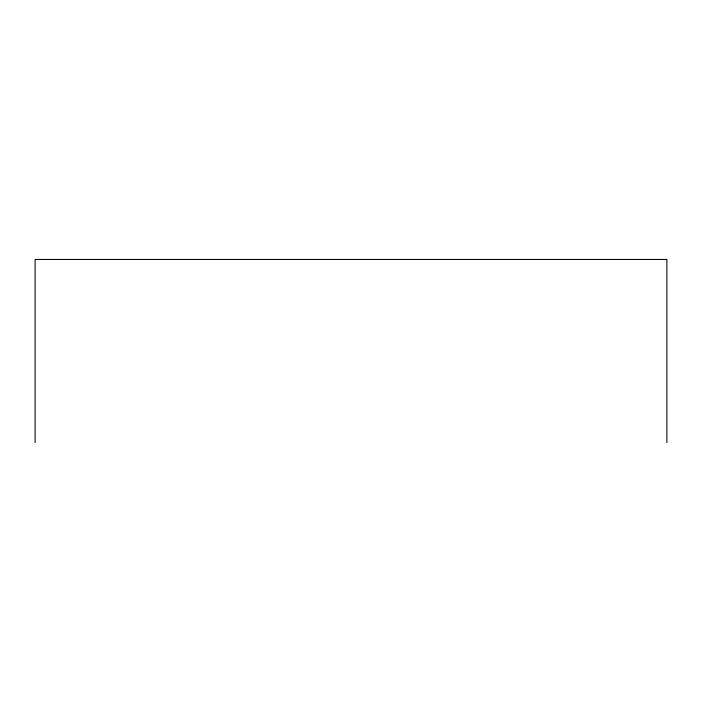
<?xml version="1.0" encoding="UTF-8"?>
<svg xmlns="http://www.w3.org/2000/svg" width="702" height="702" viewBox="0 0 702 702"><rect width="100%" height="100%" fill="white"/><g stroke="black" fill="none" stroke-linecap="round" stroke-linejoin="round"><path stroke-width="1.05" d="M666.9 442.55L666.9 259.45L35.1 259.45L35.1 442.55"/></g></svg>
